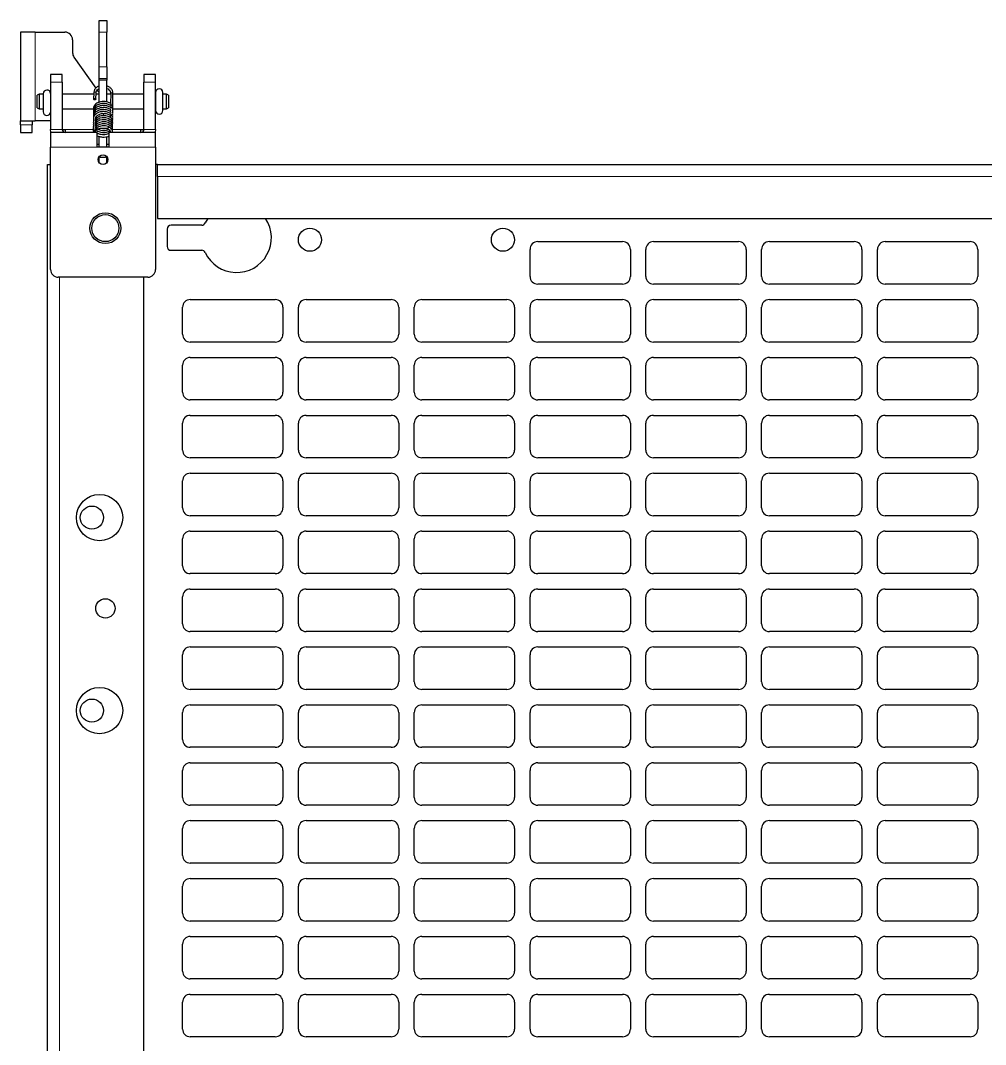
# Model space of a CAD drawing. Header units: millimetres. Extents: x -615 to 971, y 528 to 2003.
# Drawn here: x 413.3 to 663.3, y 1613.4 to 1878.7 of the extents above; entities that cross this region are included whole.
import ezdxf

# ---------------------------------------------------------------- set-up
doc = ezdxf.new("R2010")
doc.units = ezdxf.units.MM

msp = doc.modelspace()

# ---------------------------------------------------------------- linework, layer by layer
at = {"color": 7, "linetype": 'Continuous', "lineweight": 25}
for p, q in [((433.69, 1878.7), (435.69, 1878.7)), ((433.69, 1875.7), (433.69, 1878.7)), ((435.69, 1878.7), (435.69, 1875.7)), ((417.09, 1875.7), (413.29, 1875.7)), ((413.29, 1875.7), (413.29, 1852.7)), ((417.09, 1875.7), (424.79, 1875.7)), ((433.69, 1866.7), (433.69, 1875.7)), ((435.69, 1866.7), (435.69, 1875.7)), ((426.79, 1873.7), (426.79, 1870.33)), ((427.15, 1869.18), (432.8, 1861.13)), ((433.69, 1863.7), (433.69, 1866.7)), ((435.69, 1866.7), (435.69, 1863.7)), ((424.09, 1864.7), (421.09, 1864.7)), ((421.09, 1864.7), (421.09, 1862.7)), ((421.09, 1862.7), (421.09, 1850.5)), ((424.09, 1862.7), (424.09, 1864.7)), ((424.09, 1862.7), (424.09, 1850.5)), ((433.69, 1863.7), (435.69, 1863.7)), ((433.69, 1863.2), (433.69, 1863.7)), ((433.69, 1857.52), (433.69, 1863.2)), ((435.69, 1863.7), (435.69, 1863.2)), ((435.69, 1857.6), (435.69, 1863.2)), ((445.29, 1864.7), (445.29, 1862.7)), ((448.29, 1864.7), (445.29, 1864.7)), ((445.29, 1850.5), (445.29, 1862.7)), ((448.29, 1862.7), (448.29, 1864.7)), ((448.29, 1850.5), (448.29, 1862.7)), ((432.27, 1859.94), (432.24, 1858.33)), ((432.84, 1858.32), (432.87, 1859.93)), ((436.66, 1859.8), (436.63, 1857.15)), ((437.22, 1856.54), (437.26, 1859.8)), ((448.3, 1860.07), (448.3, 1855.37)), ((450.2, 1855.37), (450.2, 1860.07)), ((418.14, 1859.6), (417.64, 1859.31)), ((417.64, 1856.09), (417.64, 1859.31)), ((419.19, 1859.6), (418.14, 1859.6)), ((418.14, 1859.6), (418.14, 1855.8)), ((419.19, 1859.73), (419.19, 1855.03)), ((432.26, 1859.6), (424.09, 1859.6)), ((433.69, 1859.6), (432.86, 1859.6)), ((435.69, 1859.7), (436.66, 1859.7)), ((436.66, 1859.6), (435.69, 1859.6)), ((437.26, 1859.7), (445.29, 1859.7)), ((445.29, 1859.6), (437.26, 1859.6)), ((448.3, 1859.6), (448.29, 1859.6)), ((451.14, 1859.6), (450.2, 1859.6)), ((451.64, 1859.31), (451.14, 1859.6)), ((451.14, 1855.8), (451.14, 1859.6)), ((451.64, 1859.31), (451.64, 1856.09)), ((417.64, 1856.09), (418.14, 1855.8)), ((418.14, 1855.8), (419.19, 1855.8)), ((424.09, 1855.8), (432.25, 1855.8)), ((437.16, 1855.8), (445.29, 1855.8)), ((437.23, 1856.12), (437.18, 1856.52)), ((437.23, 1856.06), (437.23, 1856.12)), ((448.29, 1855.8), (448.3, 1855.8)), ((450.2, 1855.8), (451.14, 1855.8)), ((451.14, 1855.8), (451.64, 1856.09)), ((413.29, 1852.7), (417.09, 1852.7)), ((413.29, 1851.7), (413.29, 1852.7)), ((416.29, 1852.7), (416.29, 1851.7)), ((421.09, 1852.7), (417.09, 1852.7)), ((432.97, 1853.49), (432.87, 1853.62)), ((433.37, 1853.12), (433.25, 1853.2)), ((436.72, 1854.35), (436.96, 1854.12)), ((413.29, 1851.7), (413.29, 1849.7)), ((413.29, 1849.7), (416.29, 1849.7)), ((416.29, 1849.7), (416.29, 1851.7)), ((421.09, 1849.7), (421.09, 1845.9)), ((433.19, 1849.7), (421.09, 1849.7)), ((424.09, 1850.5), (424.89, 1850.5)), ((424.89, 1850.5), (424.89, 1849.7)), ((432.15, 1849.8), (432.14, 1849.74)), ((432.14, 1849.74), (432.14, 1849.7)), ((432.25, 1850.2), (432.15, 1849.8)), ((432.74, 1849.76), (432.79, 1849.95)), ((432.74, 1849.7), (432.74, 1849.76)), ((433.19, 1845.9), (433.19, 1849.7)), ((448.29, 1849.7), (436.19, 1849.7)), ((436.19, 1849.7), (436.19, 1845.9)), ((444.49, 1849.7), (444.49, 1850.5)), ((444.49, 1850.5), (445.29, 1850.5)), ((448.29, 1845.9), (448.29, 1849.7)), ((433.19, 1846.7), (433.69, 1846.7)), ((433.69, 1845.9), (433.69, 1848.65)), ((435.69, 1845.9), (435.69, 1848.6)), ((435.69, 1846.7), (436.19, 1846.7)), ((421.09, 1814.2), (421.09, 1845.9)), ((436.19, 1845.9), (433.19, 1845.9)), ((448.29, 1845.9), (448.29, 1814.2)), ((420.29, 1841.4), (421.09, 1841.4)), ((420.29, 758.4), (420.29, 1841.4)), ((433.69, 1841.9), (433.69, 1843.4)), ((435.69, 1841.9), (435.69, 1843.4)), ((448.79, 1841.4), (448.29, 1841.4)), ((448.79, 1841.41), (877.79, 1841.41)), ((448.79, 1838.31), (448.79, 1841.41)), ((448.79, 1838.31), (448.79, 1827.41)), ((448.79, 1827.41), (877.79, 1827.41)), ((460.24, 1825.66), (452.29, 1825.66)), ((461.81, 1827.41), (461.15, 1826.24)), ((451.29, 1824.66), (451.29, 1820.16)), ((547.29, 1821.4), (569.29, 1821.4)), ((577.29, 1821.4), (599.29, 1821.4)), ((607.29, 1821.4), (629.29, 1821.4)), ((637.29, 1821.4), (659.29, 1821.4)), ((452.29, 1819.16), (460.24, 1819.16)), ((545.29, 1812.4), (545.29, 1819.4)), ((571.29, 1819.4), (571.29, 1812.4)), ((575.29, 1812.4), (575.29, 1819.4)), ((601.29, 1819.4), (601.29, 1812.4)), ((605.29, 1812.4), (605.29, 1819.4)), ((631.29, 1819.4), (631.29, 1812.4)), ((635.29, 1812.4), (635.29, 1819.4)), ((661.29, 1819.4), (661.29, 1812.4)), ((446.29, 1812.2), (423.09, 1812.2)), ((445.29, 758.4), (445.29, 1812.2)), ((569.29, 1810.4), (547.29, 1810.4)), ((599.29, 1810.4), (577.29, 1810.4)), ((629.29, 1810.4), (607.29, 1810.4)), ((659.29, 1810.4), (637.29, 1810.4)), ((455.29, 1797.4), (455.29, 1804.4)), ((457.29, 1806.4), (479.29, 1806.4)), ((481.29, 1804.4), (481.29, 1797.4)), ((485.29, 1797.4), (485.29, 1804.4)), ((487.29, 1806.4), (509.29, 1806.4)), ((511.29, 1804.4), (511.29, 1797.4)), ((515.29, 1797.4), (515.29, 1804.4)), ((517.29, 1806.4), (539.29, 1806.4)), ((541.29, 1804.4), (541.29, 1797.4)), ((545.29, 1797.4), (545.29, 1804.4)), ((547.29, 1806.4), (569.29, 1806.4)), ((571.29, 1804.4), (571.29, 1797.4)), ((575.29, 1797.4), (575.29, 1804.4)), ((577.29, 1806.4), (599.29, 1806.4)), ((601.29, 1804.4), (601.29, 1797.4)), ((605.29, 1797.4), (605.29, 1804.4)), ((607.29, 1806.4), (629.29, 1806.4)), ((631.29, 1804.4), (631.29, 1797.4)), ((635.29, 1797.4), (635.29, 1804.4)), ((637.29, 1806.4), (659.29, 1806.4)), ((661.29, 1804.4), (661.29, 1797.4)), ((479.29, 1795.4), (457.29, 1795.4)), ((509.29, 1795.4), (487.29, 1795.4)), ((539.29, 1795.4), (517.29, 1795.4)), ((569.29, 1795.4), (547.29, 1795.4)), ((599.29, 1795.4), (577.29, 1795.4)), ((629.29, 1795.4), (607.29, 1795.4)), ((659.29, 1795.4), (637.29, 1795.4)), ((457.29, 1791.4), (479.29, 1791.4)), ((487.29, 1791.4), (509.29, 1791.4)), ((517.29, 1791.4), (539.29, 1791.4)), ((547.29, 1791.4), (569.29, 1791.4)), ((577.29, 1791.4), (599.29, 1791.4)), ((607.29, 1791.4), (629.29, 1791.4)), ((637.29, 1791.4), (659.29, 1791.4)), ((455.29, 1782.4), (455.29, 1789.4)), ((481.29, 1789.4), (481.29, 1782.4)), ((485.29, 1782.4), (485.29, 1789.4)), ((511.29, 1789.4), (511.29, 1782.4)), ((515.29, 1782.4), (515.29, 1789.4)), ((541.29, 1789.4), (541.29, 1782.4)), ((545.29, 1782.4), (545.29, 1789.4)), ((571.29, 1789.4), (571.29, 1782.4)), ((575.29, 1782.4), (575.29, 1789.4)), ((601.29, 1789.4), (601.29, 1782.4)), ((605.29, 1782.4), (605.29, 1789.4)), ((631.29, 1789.4), (631.29, 1782.4)), ((635.29, 1782.4), (635.29, 1789.4)), ((661.29, 1789.4), (661.29, 1782.4)), ((479.29, 1780.4), (457.29, 1780.4)), ((509.29, 1780.4), (487.29, 1780.4)), ((539.29, 1780.4), (517.29, 1780.4)), ((569.29, 1780.4), (547.29, 1780.4)), ((599.29, 1780.4), (577.29, 1780.4)), ((629.29, 1780.4), (607.29, 1780.4)), ((659.29, 1780.4), (637.29, 1780.4)), ((457.29, 1776.4), (479.29, 1776.4)), ((487.29, 1776.4), (509.29, 1776.4)), ((517.29, 1776.4), (539.29, 1776.4)), ((547.29, 1776.4), (569.29, 1776.4)), ((577.29, 1776.4), (599.29, 1776.4)), ((607.29, 1776.4), (629.29, 1776.4)), ((637.29, 1776.4), (659.29, 1776.4)), ((455.29, 1767.4), (455.29, 1774.4)), ((481.29, 1774.4), (481.29, 1767.4)), ((485.29, 1767.4), (485.29, 1774.4)), ((511.29, 1774.4), (511.29, 1767.4)), ((515.29, 1767.4), (515.29, 1774.4)), ((541.29, 1774.4), (541.29, 1767.4)), ((545.29, 1767.4), (545.29, 1774.4)), ((571.29, 1774.4), (571.29, 1767.4)), ((575.29, 1767.4), (575.29, 1774.4)), ((601.29, 1774.4), (601.29, 1767.4)), ((605.29, 1767.4), (605.29, 1774.4)), ((631.29, 1774.4), (631.29, 1767.4)), ((635.29, 1767.4), (635.29, 1774.4)), ((661.29, 1774.4), (661.29, 1767.4)), ((479.29, 1765.4), (457.29, 1765.4)), ((509.29, 1765.4), (487.29, 1765.4)), ((539.29, 1765.4), (517.29, 1765.4)), ((569.29, 1765.4), (547.29, 1765.4)), ((599.29, 1765.4), (577.29, 1765.4)), ((629.29, 1765.4), (607.29, 1765.4)), ((659.29, 1765.4), (637.29, 1765.4)), ((455.29, 1752.4), (455.29, 1759.4)), ((457.29, 1761.4), (479.29, 1761.4)), ((481.29, 1759.4), (481.29, 1752.4)), ((485.29, 1752.4), (485.29, 1759.4)), ((487.29, 1761.4), (509.29, 1761.4)), ((511.29, 1759.4), (511.29, 1752.4)), ((515.29, 1752.4), (515.29, 1759.4)), ((517.29, 1761.4), (539.29, 1761.4)), ((541.29, 1759.4), (541.29, 1752.4)), ((545.29, 1752.4), (545.29, 1759.4)), ((547.29, 1761.4), (569.29, 1761.4)), ((571.29, 1759.4), (571.29, 1752.4)), ((575.29, 1752.4), (575.29, 1759.4)), ((577.29, 1761.4), (599.29, 1761.4)), ((601.29, 1759.4), (601.29, 1752.4)), ((605.29, 1752.4), (605.29, 1759.4)), ((607.29, 1761.4), (629.29, 1761.4)), ((631.29, 1759.4), (631.29, 1752.4)), ((635.29, 1752.4), (635.29, 1759.4)), ((637.29, 1761.4), (659.29, 1761.4)), ((661.29, 1759.4), (661.29, 1752.4)), ((479.29, 1750.4), (457.29, 1750.4)), ((509.29, 1750.4), (487.29, 1750.4)), ((539.29, 1750.4), (517.29, 1750.4)), ((569.29, 1750.4), (547.29, 1750.4)), ((599.29, 1750.4), (577.29, 1750.4)), ((629.29, 1750.4), (607.29, 1750.4)), ((659.29, 1750.4), (637.29, 1750.4)), ((457.29, 1746.4), (479.29, 1746.4)), ((487.29, 1746.4), (509.29, 1746.4)), ((517.29, 1746.4), (539.29, 1746.4)), ((547.29, 1746.4), (569.29, 1746.4)), ((577.29, 1746.4), (599.29, 1746.4)), ((607.29, 1746.4), (629.29, 1746.4)), ((637.29, 1746.4), (659.29, 1746.4)), ((455.29, 1737.4), (455.29, 1744.4)), ((481.29, 1744.4), (481.29, 1737.4)), ((485.29, 1737.4), (485.29, 1744.4)), ((511.29, 1744.4), (511.29, 1737.4)), ((515.29, 1737.4), (515.29, 1744.4)), ((541.29, 1744.4), (541.29, 1737.4)), ((545.29, 1737.4), (545.29, 1744.4)), ((571.29, 1744.4), (571.29, 1737.4)), ((575.29, 1737.4), (575.29, 1744.4)), ((601.29, 1744.4), (601.29, 1737.4)), ((605.29, 1737.4), (605.29, 1744.4)), ((631.29, 1744.4), (631.29, 1737.4)), ((635.29, 1737.4), (635.29, 1744.4)), ((661.29, 1744.4), (661.29, 1737.4)), ((479.29, 1735.4), (457.29, 1735.4)), ((509.29, 1735.4), (487.29, 1735.4)), ((539.29, 1735.4), (517.29, 1735.4)), ((569.29, 1735.4), (547.29, 1735.4)), ((599.29, 1735.4), (577.29, 1735.4)), ((629.29, 1735.4), (607.29, 1735.4)), ((659.29, 1735.4), (637.29, 1735.4)), ((457.29, 1731.4), (479.29, 1731.4)), ((487.29, 1731.4), (509.29, 1731.4)), ((517.29, 1731.4), (539.29, 1731.4)), ((547.29, 1731.4), (569.29, 1731.4)), ((577.29, 1731.4), (599.29, 1731.4)), ((607.29, 1731.4), (629.29, 1731.4)), ((637.29, 1731.4), (659.29, 1731.4)), ((455.29, 1722.4), (455.29, 1729.4)), ((481.29, 1729.4), (481.29, 1722.4)), ((485.29, 1722.4), (485.29, 1729.4)), ((511.29, 1729.4), (511.29, 1722.4)), ((515.29, 1722.4), (515.29, 1729.4)), ((541.29, 1729.4), (541.29, 1722.4)), ((545.29, 1722.4), (545.29, 1729.4)), ((571.29, 1729.4), (571.29, 1722.4)), ((575.29, 1722.4), (575.29, 1729.4)), ((601.29, 1729.4), (601.29, 1722.4)), ((605.29, 1722.4), (605.29, 1729.4)), ((631.29, 1729.4), (631.29, 1722.4)), ((635.29, 1722.4), (635.29, 1729.4)), ((661.29, 1729.4), (661.29, 1722.4)), ((479.29, 1720.4), (457.29, 1720.4)), ((509.29, 1720.4), (487.29, 1720.4)), ((539.29, 1720.4), (517.29, 1720.4)), ((569.29, 1720.4), (547.29, 1720.4)), ((599.29, 1720.4), (577.29, 1720.4)), ((629.29, 1720.4), (607.29, 1720.4)), ((659.29, 1720.4), (637.29, 1720.4)), ((455.29, 1707.4), (455.29, 1714.4)), ((457.29, 1716.4), (479.29, 1716.4)), ((481.29, 1714.4), (481.29, 1707.4)), ((485.29, 1707.4), (485.29, 1714.4)), ((487.29, 1716.4), (509.29, 1716.4)), ((511.29, 1714.4), (511.29, 1707.4)), ((515.29, 1707.4), (515.29, 1714.4)), ((517.29, 1716.4), (539.29, 1716.4)), ((541.29, 1714.4), (541.29, 1707.4)), ((545.29, 1707.4), (545.29, 1714.4)), ((547.29, 1716.4), (569.29, 1716.4)), ((571.29, 1714.4), (571.29, 1707.4)), ((575.29, 1707.4), (575.29, 1714.4)), ((577.29, 1716.4), (599.29, 1716.4)), ((601.29, 1714.4), (601.29, 1707.4)), ((605.29, 1707.4), (605.29, 1714.4)), ((607.29, 1716.4), (629.29, 1716.4)), ((631.29, 1714.4), (631.29, 1707.4)), ((635.29, 1707.4), (635.29, 1714.4)), ((637.29, 1716.4), (659.29, 1716.4)), ((661.29, 1714.4), (661.29, 1707.4)), ((479.29, 1705.4), (457.29, 1705.4)), ((509.29, 1705.4), (487.29, 1705.4)), ((539.29, 1705.4), (517.29, 1705.4)), ((569.29, 1705.4), (547.29, 1705.4)), ((599.29, 1705.4), (577.29, 1705.4)), ((629.29, 1705.4), (607.29, 1705.4)), ((659.29, 1705.4), (637.29, 1705.4)), ((457.29, 1701.4), (479.29, 1701.4)), ((487.29, 1701.4), (509.29, 1701.4)), ((517.29, 1701.4), (539.29, 1701.4)), ((547.29, 1701.4), (569.29, 1701.4)), ((577.29, 1701.4), (599.29, 1701.4)), ((607.29, 1701.4), (629.29, 1701.4)), ((637.29, 1701.4), (659.29, 1701.4)), ((455.29, 1692.4), (455.29, 1699.4)), ((481.29, 1699.4), (481.29, 1692.4)), ((485.29, 1692.4), (485.29, 1699.4)), ((511.29, 1699.4), (511.29, 1692.4)), ((515.29, 1692.4), (515.29, 1699.4)), ((541.29, 1699.4), (541.29, 1692.4)), ((545.29, 1692.4), (545.29, 1699.4)), ((571.29, 1699.4), (571.29, 1692.4)), ((575.29, 1692.4), (575.29, 1699.4)), ((601.29, 1699.4), (601.29, 1692.4)), ((605.29, 1692.4), (605.29, 1699.4)), ((631.29, 1699.4), (631.29, 1692.4)), ((635.29, 1692.4), (635.29, 1699.4)), ((661.29, 1699.4), (661.29, 1692.4)), ((479.29, 1690.4), (457.29, 1690.4)), ((509.29, 1690.4), (487.29, 1690.4)), ((539.29, 1690.4), (517.29, 1690.4)), ((569.29, 1690.4), (547.29, 1690.4)), ((599.29, 1690.4), (577.29, 1690.4)), ((629.29, 1690.4), (607.29, 1690.4)), ((659.29, 1690.4), (637.29, 1690.4)), ((457.29, 1686.4), (479.29, 1686.4)), ((487.29, 1686.4), (509.29, 1686.4)), ((517.29, 1686.4), (539.29, 1686.4)), ((547.29, 1686.4), (569.29, 1686.4)), ((577.29, 1686.4), (599.29, 1686.4)), ((607.29, 1686.4), (629.29, 1686.4)), ((637.29, 1686.4), (659.29, 1686.4)), ((455.29, 1677.4), (455.29, 1684.4)), ((481.29, 1684.4), (481.29, 1677.4)), ((485.29, 1677.4), (485.29, 1684.4)), ((511.29, 1684.4), (511.29, 1677.4)), ((515.29, 1677.4), (515.29, 1684.4)), ((541.29, 1684.4), (541.29, 1677.4)), ((545.29, 1677.4), (545.29, 1684.4)), ((571.29, 1684.4), (571.29, 1677.4)), ((575.29, 1677.4), (575.29, 1684.4)), ((601.29, 1684.4), (601.29, 1677.4)), ((605.29, 1677.4), (605.29, 1684.4)), ((631.29, 1684.4), (631.29, 1677.4)), ((635.29, 1677.4), (635.29, 1684.4)), ((661.29, 1684.4), (661.29, 1677.4)), ((479.29, 1675.4), (457.29, 1675.4)), ((509.29, 1675.4), (487.29, 1675.4)), ((539.29, 1675.4), (517.29, 1675.4)), ((569.29, 1675.4), (547.29, 1675.4)), ((599.29, 1675.4), (577.29, 1675.4)), ((629.29, 1675.4), (607.29, 1675.4)), ((659.29, 1675.4), (637.29, 1675.4)), ((457.29, 1671.4), (479.29, 1671.4)), ((487.29, 1671.4), (509.29, 1671.4)), ((517.29, 1671.4), (539.29, 1671.4)), ((547.29, 1671.4), (569.29, 1671.4)), ((577.29, 1671.4), (599.29, 1671.4)), ((607.29, 1671.4), (629.29, 1671.4)), ((637.29, 1671.4), (659.29, 1671.4)), ((455.29, 1662.4), (455.29, 1669.4)), ((481.29, 1669.4), (481.29, 1662.4)), ((485.29, 1662.4), (485.29, 1669.4)), ((511.29, 1669.4), (511.29, 1662.4)), ((515.29, 1662.4), (515.29, 1669.4)), ((541.29, 1669.4), (541.29, 1662.4)), ((545.29, 1662.4), (545.29, 1669.4)), ((571.29, 1669.4), (571.29, 1662.4)), ((575.29, 1662.4), (575.29, 1669.4)), ((601.29, 1669.4), (601.29, 1662.4)), ((605.29, 1662.4), (605.29, 1669.4)), ((631.29, 1669.4), (631.29, 1662.4)), ((635.29, 1662.4), (635.29, 1669.4)), ((661.29, 1669.4), (661.29, 1662.4)), ((479.29, 1660.4), (457.29, 1660.4)), ((509.29, 1660.4), (487.29, 1660.4)), ((539.29, 1660.4), (517.29, 1660.4)), ((569.29, 1660.4), (547.29, 1660.4)), ((599.29, 1660.4), (577.29, 1660.4)), ((629.29, 1660.4), (607.29, 1660.4)), ((659.29, 1660.4), (637.29, 1660.4)), ((457.29, 1656.4), (479.29, 1656.4)), ((487.29, 1656.4), (509.29, 1656.4)), ((517.29, 1656.4), (539.29, 1656.4)), ((547.29, 1656.4), (569.29, 1656.4)), ((577.29, 1656.4), (599.29, 1656.4)), ((607.29, 1656.4), (629.29, 1656.4)), ((637.29, 1656.4), (659.29, 1656.4)), ((455.29, 1647.4), (455.29, 1654.4)), ((481.29, 1654.4), (481.29, 1647.4)), ((485.29, 1647.4), (485.29, 1654.4)), ((511.29, 1654.4), (511.29, 1647.4)), ((515.29, 1647.4), (515.29, 1654.4)), ((541.29, 1654.4), (541.29, 1647.4)), ((545.29, 1647.4), (545.29, 1654.4)), ((571.29, 1654.4), (571.29, 1647.4)), ((575.29, 1647.4), (575.29, 1654.4)), ((601.29, 1654.4), (601.29, 1647.4)), ((605.29, 1647.4), (605.29, 1654.4)), ((631.29, 1654.4), (631.29, 1647.4)), ((635.29, 1647.4), (635.29, 1654.4)), ((661.29, 1654.4), (661.29, 1647.4)), ((479.29, 1645.4), (457.29, 1645.4)), ((509.29, 1645.4), (487.29, 1645.4)), ((539.29, 1645.4), (517.29, 1645.4)), ((569.29, 1645.4), (547.29, 1645.4)), ((599.29, 1645.4), (577.29, 1645.4)), ((629.29, 1645.4), (607.29, 1645.4)), ((659.29, 1645.4), (637.29, 1645.4)), ((457.29, 1641.4), (479.29, 1641.4)), ((487.29, 1641.4), (509.29, 1641.4)), ((517.29, 1641.4), (539.29, 1641.4)), ((547.29, 1641.4), (569.29, 1641.4)), ((577.29, 1641.4), (599.29, 1641.4)), ((607.29, 1641.4), (629.29, 1641.4)), ((637.29, 1641.4), (659.29, 1641.4)), ((455.29, 1632.4), (455.29, 1639.4)), ((481.29, 1639.4), (481.29, 1632.4)), ((485.29, 1632.4), (485.29, 1639.4)), ((511.29, 1639.4), (511.29, 1632.4)), ((515.29, 1632.4), (515.29, 1639.4)), ((541.29, 1639.4), (541.29, 1632.4)), ((545.29, 1632.4), (545.29, 1639.4)), ((571.29, 1639.4), (571.29, 1632.4)), ((575.29, 1632.4), (575.29, 1639.4)), ((601.29, 1639.4), (601.29, 1632.4)), ((605.29, 1632.4), (605.29, 1639.4)), ((631.29, 1639.4), (631.29, 1632.4)), ((635.29, 1632.4), (635.29, 1639.4)), ((661.29, 1639.4), (661.29, 1632.4)), ((479.29, 1630.4), (457.29, 1630.4)), ((509.29, 1630.4), (487.29, 1630.4)), ((539.29, 1630.4), (517.29, 1630.4)), ((569.29, 1630.4), (547.29, 1630.4)), ((599.29, 1630.4), (577.29, 1630.4)), ((629.29, 1630.4), (607.29, 1630.4)), ((659.29, 1630.4), (637.29, 1630.4)), ((457.29, 1626.4), (479.29, 1626.4)), ((487.29, 1626.4), (509.29, 1626.4)), ((517.29, 1626.4), (539.29, 1626.4)), ((547.29, 1626.4), (569.29, 1626.4)), ((577.29, 1626.4), (599.29, 1626.4)), ((607.29, 1626.4), (629.29, 1626.4)), ((637.29, 1626.4), (659.29, 1626.4)), ((455.29, 1617.4), (455.29, 1624.4)), ((481.29, 1624.4), (481.29, 1617.4)), ((485.29, 1617.4), (485.29, 1624.4)), ((511.29, 1624.4), (511.29, 1617.4)), ((515.29, 1617.4), (515.29, 1624.4)), ((541.29, 1624.4), (541.29, 1617.4)), ((545.29, 1617.4), (545.29, 1624.4)), ((571.29, 1624.4), (571.29, 1617.4)), ((575.29, 1617.4), (575.29, 1624.4)), ((601.29, 1624.4), (601.29, 1617.4)), ((605.29, 1617.4), (605.29, 1624.4)), ((631.29, 1624.4), (631.29, 1617.4)), ((635.29, 1617.4), (635.29, 1624.4)), ((661.29, 1624.4), (661.29, 1617.4)), ((479.29, 1615.4), (457.29, 1615.4)), ((509.29, 1615.4), (487.29, 1615.4)), ((539.29, 1615.4), (517.29, 1615.4)), ((569.29, 1615.4), (547.29, 1615.4)), ((599.29, 1615.4), (577.29, 1615.4)), ((629.29, 1615.4), (607.29, 1615.4)), ((659.29, 1615.4), (637.29, 1615.4))]:
    msp.add_line(p, q, dxfattribs=at)
at = {"color": 8, "linetype": 'Continuous', "lineweight": 18}
for p, q in [((417.09, 1875.7), (417.09, 1852.7)), ((435.69, 1875.7), (433.69, 1875.7)), ((433.69, 1866.7), (435.69, 1866.7)), ((421.09, 1862.7), (424.09, 1862.7)), ((435.69, 1863.2), (433.69, 1863.2)), ((445.29, 1862.7), (448.29, 1862.7)), ((436.75, 1855.89), (436.8, 1855.86)), ((416.29, 1851.7), (413.29, 1851.7)), ((424.09, 1850.5), (421.09, 1850.5)), ((424.89, 1850.5), (432.2, 1850.5)), ((432.73, 1849.7), (432.74, 1849.76)), ((437.15, 1850.5), (444.49, 1850.5)), ((445.29, 1850.5), (448.29, 1850.5)), ((421.09, 1845.9), (433.19, 1845.9)), ((436.19, 1845.9), (448.29, 1845.9)), ((448.79, 1838.31), (877.79, 1838.31)), ((423.39, 758.4), (423.39, 1812.2))]:
    msp.add_line(p, q, dxfattribs=at)
at = {"color": 8, "linetype": 'Continuous', "lineweight": 18, "flags": 128}
for points in [[(432.27, 1859.94), (432.27, 1859.94), (432.29, 1860.01), (432.36, 1860.07), (432.46, 1860.1), (432.58, 1860.11)], [(432.58, 1860.11), (432.69, 1860.1), (432.79, 1860.05), (432.85, 1859.99), (432.87, 1859.93)], [(436.97, 1859.98), (436.86, 1859.97), (436.76, 1859.93), (436.69, 1859.88), (436.66, 1859.81), (436.66, 1859.8)], [(437.26, 1859.8), (437.24, 1859.86), (437.18, 1859.92), (437.09, 1859.96), (436.97, 1859.98)], [(436.63, 1856.15), (436.63, 1856.15), (436.64, 1856.09)], [(436.93, 1856.36), (436.81, 1856.35), (436.75, 1856.34)], [(432.14, 1849.74), (432.14, 1849.73), (432.14, 1849.7)], [(432.15, 1849.8), (432.15, 1849.79), (432.17, 1849.7)]]:
    msp.add_lwpolyline(points, dxfattribs=at)
at = {"color": 7, "linetype": 'Continuous', "lineweight": 25, "flags": 128}
for points in [[(432.56, 1858.51), (432.67, 1858.49), (432.76, 1858.45), (432.83, 1858.39), (432.84, 1858.32), (432.82, 1858.25), (432.75, 1858.19), (432.65, 1858.16), (432.53, 1858.15), (432.42, 1858.17), (432.32, 1858.21), (432.26, 1858.27), (432.24, 1858.34), (432.27, 1858.4), (432.34, 1858.46), (432.44, 1858.5), (432.56, 1858.51)], [(436.81, 1856.2), (436.89, 1856.19), (437, 1856.22), (437.1, 1856.29), (437.16, 1856.37), (437.19, 1856.46), (437.17, 1856.55), (437.1, 1856.63), (437.01, 1856.67), (436.9, 1856.68), (436.9, 1856.68)], [(437.09, 1850.26), (437.15, 1850.5), (437.09, 1850.81), (436.92, 1851.11), (436.45, 1851.53), (435.99, 1851.75), (435.36, 1851.91), (434.42, 1851.93), (433.84, 1851.79), (433.2, 1851.48), (432.92, 1851.23), (432.71, 1850.92), (432.65, 1850.59), (432.7, 1850.37), (432.7, 1850.37)], [(437.09, 1850.78), (437.16, 1851.02), (437.1, 1851.33), (436.93, 1851.63), (436.46, 1852.05), (436, 1852.27), (435.37, 1852.43), (434.43, 1852.45), (433.85, 1852.31), (433.21, 1852.01), (432.93, 1851.76), (432.72, 1851.44), (432.66, 1851.12), (432.7, 1850.89), (432.7, 1850.89)], [(437.1, 1851.3), (437.17, 1851.54), (437.11, 1851.85), (436.94, 1852.15), (436.47, 1852.57), (436.02, 1852.79), (435.38, 1852.95), (434.45, 1852.97), (433.86, 1852.84), (433.23, 1852.53), (432.94, 1852.28), (432.73, 1851.97), (432.67, 1851.64), (432.71, 1851.42), (432.71, 1851.42)], [(437.11, 1851.83), (437.18, 1852.06), (437.11, 1852.37), (436.95, 1852.67), (436.48, 1853.09), (436.03, 1853.31), (435.39, 1853.47), (434.46, 1853.5), (433.87, 1853.36), (433.24, 1853.06), (432.95, 1852.81), (432.74, 1852.49), (432.68, 1852.17), (432.72, 1851.94), (432.72, 1851.94)], [(434.76, 1853.98), (434.76, 1854.03), (434.76, 1854.09)], [(421.18, 1849.7), (421.17, 1849.76), (421.09, 1850.5)], [(448.29, 1850.5), (448.22, 1849.76), (448.21, 1849.7)]]:
    msp.add_lwpolyline(points, dxfattribs=at)
at = {"color": 7, "linetype": 'Continuous', "lineweight": 25}
for centre, radius in [((434.69, 1842.65), 1.25), ((435.29, 1824.9), 4), ((435.29, 1824.9), 3.5), ((488.29, 1821.91), 3), ((538.29, 1821.91), 3), ((433.79, 1749.9), 6), ((431.79, 1749.9), 3), ((435.29, 1726.4), 2.5), ((433.79, 1699.9), 6), ((431.79, 1699.9), 3)]:
    msp.add_circle(centre, radius, dxfattribs=at)
for centre, radius, start, end in [((424.79, 1873.7), 2, 0, 90), ((428.79, 1870.33), 2, 180, 214.992), ((420.14, 1859.73), 0.95, 3.5614, 180), ((434.83, 1861.7), 2, 214.992, 235.204), ((449.25, 1860.07), 0.95, 0, 180), ((420.14, 1855.03), 0.95, 180, 356.4386), ((449.25, 1855.37), 0.95, 180, 0), ((424.89, 1850.5), 0.8, 180, 270), ((444.49, 1850.5), 0.8, 270, 0), ((452.29, 1824.66), 1, 90, 180), ((460.24, 1826.66), 1, 270, 334.8493), ((469.29, 1822.41), 9, 205.1507, 33.749), ((452.29, 1820.16), 1, 180, 270), ((547.29, 1819.4), 2, 90, 180), ((569.29, 1819.4), 2, 0, 90), ((577.29, 1819.4), 2, 90, 180), ((599.29, 1819.4), 2, 0, 90), ((607.29, 1819.4), 2, 90, 180), ((629.29, 1819.4), 2, 0, 90), ((637.29, 1819.4), 2, 90, 180), ((659.29, 1819.4), 2, 0, 90), ((460.24, 1818.16), 1, 25.1507, 90), ((423.09, 1814.2), 2, 180, 270), ((446.29, 1814.2), 2, 270, 0), ((547.29, 1812.4), 2, 180, 270), ((569.29, 1812.4), 2, 270, 0), ((577.29, 1812.4), 2, 180, 270), ((599.29, 1812.4), 2, 270, 0), ((607.29, 1812.4), 2, 180, 270), ((629.29, 1812.4), 2, 270, 0), ((637.29, 1812.4), 2, 180, 270), ((659.29, 1812.4), 2, 270, 0), ((457.29, 1804.4), 2, 90, 180), ((479.29, 1804.4), 2, 0, 90), ((487.29, 1804.4), 2, 90, 180), ((509.29, 1804.4), 2, 0, 90), ((517.29, 1804.4), 2, 90, 180), ((539.29, 1804.4), 2, 0, 90), ((547.29, 1804.4), 2, 90, 180), ((569.29, 1804.4), 2, 360, 90), ((577.29, 1804.4), 2, 90, 180), ((599.29, 1804.4), 2, 0, 90), ((607.29, 1804.4), 2, 90, 180), ((629.29, 1804.4), 2, 0, 90), ((637.29, 1804.4), 2, 90, 180), ((659.29, 1804.4), 2, 0, 90), ((457.29, 1797.4), 2, 180, 270), ((479.29, 1797.4), 2, 270, 0), ((487.29, 1797.4), 2, 180, 270), ((509.29, 1797.4), 2, 270, 0), ((517.29, 1797.4), 2, 180, 270), ((539.29, 1797.4), 2, 270, 0), ((547.29, 1797.4), 2, 180, 270), ((569.29, 1797.4), 2, 270, 0), ((577.29, 1797.4), 2, 180, 270), ((599.29, 1797.4), 2, 270, 0), ((607.29, 1797.4), 2, 180, 270), ((629.29, 1797.4), 2, 270, 0), ((637.29, 1797.4), 2, 180, 270), ((659.29, 1797.4), 2, 270, 0), ((457.29, 1789.4), 2, 90, 180), ((479.29, 1789.4), 2, 0, 90), ((487.29, 1789.4), 2, 90, 180), ((509.29, 1789.4), 2, 0, 90), ((517.29, 1789.4), 2, 90, 180), ((539.29, 1789.4), 2, 0, 90), ((547.29, 1789.4), 2, 90, 180), ((569.29, 1789.4), 2, 0, 90), ((577.29, 1789.4), 2, 90, 180), ((599.29, 1789.4), 2, 0, 90), ((607.29, 1789.4), 2, 90, 180), ((629.29, 1789.4), 2, 0, 90), ((637.29, 1789.4), 2, 90, 180), ((659.29, 1789.4), 2, 0, 90), ((457.29, 1782.4), 2, 180, 270), ((479.29, 1782.4), 2, 270, 0), ((487.29, 1782.4), 2, 180, 270), ((509.29, 1782.4), 2, 270, 0), ((517.29, 1782.4), 2, 180, 270), ((539.29, 1782.4), 2, 270, 0), ((547.29, 1782.4), 2, 180, 270), ((569.29, 1782.4), 2, 270, 0), ((577.29, 1782.4), 2, 180, 270), ((599.29, 1782.4), 2, 270, 0), ((607.29, 1782.4), 2, 180, 270), ((629.29, 1782.4), 2, 270, 0), ((637.29, 1782.4), 2, 180, 270), ((659.29, 1782.4), 2, 270, 0), ((457.29, 1774.4), 2, 90, 180), ((479.29, 1774.4), 2, 0, 90), ((487.29, 1774.4), 2, 90, 180), ((509.29, 1774.4), 2, 0, 90), ((517.29, 1774.4), 2, 90, 180), ((539.29, 1774.4), 2, 0, 90), ((547.29, 1774.4), 2, 90, 180), ((569.29, 1774.4), 2, 0, 90), ((577.29, 1774.4), 2, 90, 180), ((599.29, 1774.4), 2, 0, 90), ((607.29, 1774.4), 2, 90, 180), ((629.29, 1774.4), 2, 0, 90), ((637.29, 1774.4), 2, 90, 180), ((659.29, 1774.4), 2, 0, 90), ((457.29, 1767.4), 2, 180, 270), ((479.29, 1767.4), 2, 270, 0), ((487.29, 1767.4), 2, 180, 270), ((509.29, 1767.4), 2, 270, 0), ((517.29, 1767.4), 2, 180, 270), ((539.29, 1767.4), 2, 270, 0), ((547.29, 1767.4), 2, 180, 270), ((569.29, 1767.4), 2, 270, 0), ((577.29, 1767.4), 2, 180, 270), ((599.29, 1767.4), 2, 270, 0), ((607.29, 1767.4), 2, 180, 270), ((629.29, 1767.4), 2, 270, 0), ((637.29, 1767.4), 2, 180, 270), ((659.29, 1767.4), 2, 270, 0), ((457.29, 1759.4), 2, 90, 180), ((479.29, 1759.4), 2, 0, 90), ((487.29, 1759.4), 2, 90, 180), ((509.29, 1759.4), 2, 0, 90), ((517.29, 1759.4), 2, 90, 180), ((539.29, 1759.4), 2, 0, 90), ((547.29, 1759.4), 2, 90, 180), ((569.29, 1759.4), 2, 0, 90), ((577.29, 1759.4), 2, 90, 180), ((599.29, 1759.4), 2, 0, 90), ((607.29, 1759.4), 2, 90, 180), ((629.29, 1759.4), 2, 0, 90), ((637.29, 1759.4), 2, 90, 180), ((659.29, 1759.4), 2, 0, 90), ((457.29, 1752.4), 2, 180, 270), ((479.29, 1752.4), 2, 270, 0), ((487.29, 1752.4), 2, 180, 270), ((509.29, 1752.4), 2, 270, 0), ((517.29, 1752.4), 2, 180, 270), ((539.29, 1752.4), 2, 270, 0), ((547.29, 1752.4), 2, 180, 270), ((569.29, 1752.4), 2, 270, 0), ((577.29, 1752.4), 2, 180, 270), ((599.29, 1752.4), 2, 270, 0), ((607.29, 1752.4), 2, 180, 270), ((629.29, 1752.4), 2, 270, 0), ((637.29, 1752.4), 2, 180, 270), ((659.29, 1752.4), 2, 270, 0), ((457.29, 1744.4), 2, 90, 180), ((479.29, 1744.4), 2, 0, 90), ((487.29, 1744.4), 2, 90, 180), ((509.29, 1744.4), 2, 0, 90), ((517.29, 1744.4), 2, 90, 180), ((539.29, 1744.4), 2, 0, 90), ((547.29, 1744.4), 2, 90, 180), ((569.29, 1744.4), 2, 0, 90), ((577.29, 1744.4), 2, 90, 180), ((599.29, 1744.4), 2, 0, 90), ((607.29, 1744.4), 2, 90, 180), ((629.29, 1744.4), 2, 0, 90), ((637.29, 1744.4), 2, 90, 180), ((659.29, 1744.4), 2, 0, 90), ((457.29, 1737.4), 2, 180, 270), ((479.29, 1737.4), 2, 270, 0), ((487.29, 1737.4), 2, 180, 270), ((509.29, 1737.4), 2, 270, 0), ((517.29, 1737.4), 2, 180, 270), ((539.29, 1737.4), 2, 270, 0), ((547.29, 1737.4), 2, 180, 270), ((569.29, 1737.4), 2, 270, 0), ((577.29, 1737.4), 2, 180, 270), ((599.29, 1737.4), 2, 270, 0), ((607.29, 1737.4), 2, 180, 270), ((629.29, 1737.4), 2, 270, 0), ((637.29, 1737.4), 2, 180, 270), ((659.29, 1737.4), 2, 270, 0), ((457.29, 1729.4), 2, 90, 180), ((479.29, 1729.4), 2, 0, 90), ((487.29, 1729.4), 2, 90, 180), ((509.29, 1729.4), 2, 0, 90), ((517.29, 1729.4), 2, 90, 180), ((539.29, 1729.4), 2, 0, 90), ((547.29, 1729.4), 2, 90, 180), ((569.29, 1729.4), 2, 0, 90), ((577.29, 1729.4), 2, 90, 180), ((599.29, 1729.4), 2, 0, 90), ((607.29, 1729.4), 2, 90, 180), ((629.29, 1729.4), 2, 0, 90), ((637.29, 1729.4), 2, 90, 180), ((659.29, 1729.4), 2, 0, 90), ((457.29, 1722.4), 2, 180, 270), ((479.29, 1722.4), 2, 270, 0), ((487.29, 1722.4), 2, 180, 270), ((509.29, 1722.4), 2, 270, 0), ((517.29, 1722.4), 2, 180, 270), ((539.29, 1722.4), 2, 270, 0), ((547.29, 1722.4), 2, 180, 270), ((569.29, 1722.4), 2, 270, 0), ((577.29, 1722.4), 2, 180, 270), ((599.29, 1722.4), 2, 270, 0), ((607.29, 1722.4), 2, 180, 270), ((629.29, 1722.4), 2, 270, 0), ((637.29, 1722.4), 2, 180, 270), ((659.29, 1722.4), 2, 270, 0), ((457.29, 1714.4), 2, 90, 180), ((479.29, 1714.4), 2, 0, 90), ((487.29, 1714.4), 2, 90, 180), ((509.29, 1714.4), 2, 0, 90), ((517.29, 1714.4), 2, 90, 180), ((539.29, 1714.4), 2, 0, 90), ((547.29, 1714.4), 2, 90, 180), ((569.29, 1714.4), 2, 0, 90), ((577.29, 1714.4), 2, 90, 180), ((599.29, 1714.4), 2, 0, 90), ((607.29, 1714.4), 2, 90, 180), ((629.29, 1714.4), 2, 0, 90), ((637.29, 1714.4), 2, 90, 180), ((659.29, 1714.4), 2, 0, 90), ((457.29, 1707.4), 2, 180, 270), ((479.29, 1707.4), 2, 270, 0), ((487.29, 1707.4), 2, 180, 270), ((509.29, 1707.4), 2, 270, 0), ((517.29, 1707.4), 2, 180, 270), ((539.29, 1707.4), 2, 270, 0), ((547.29, 1707.4), 2, 180, 270), ((569.29, 1707.4), 2, 270, 0), ((577.29, 1707.4), 2, 180, 270), ((599.29, 1707.4), 2, 270, 0), ((607.29, 1707.4), 2, 180, 270), ((629.29, 1707.4), 2, 270, 0), ((637.29, 1707.4), 2, 180, 270), ((659.29, 1707.4), 2, 270, 0), ((457.29, 1699.4), 2, 90, 180), ((479.29, 1699.4), 2, 0, 90), ((487.29, 1699.4), 2, 90, 180), ((509.29, 1699.4), 2, 0, 90), ((517.29, 1699.4), 2, 90, 180), ((539.29, 1699.4), 2, 0, 90), ((547.29, 1699.4), 2, 90, 180), ((569.29, 1699.4), 2, 0, 90), ((577.29, 1699.4), 2, 90, 180), ((599.29, 1699.4), 2, 0, 90), ((607.29, 1699.4), 2, 90, 180), ((629.29, 1699.4), 2, 0, 90), ((637.29, 1699.4), 2, 90, 180), ((659.29, 1699.4), 2, 0, 90), ((457.29, 1692.4), 2, 180, 270), ((479.29, 1692.4), 2, 270, 0), ((487.29, 1692.4), 2, 180, 270), ((509.29, 1692.4), 2, 270, 0), ((517.29, 1692.4), 2, 180, 270), ((539.29, 1692.4), 2, 270, 0), ((547.29, 1692.4), 2, 180, 270), ((569.29, 1692.4), 2, 270, 0), ((577.29, 1692.4), 2, 180, 270), ((599.29, 1692.4), 2, 270, 0), ((607.29, 1692.4), 2, 180, 270), ((629.29, 1692.4), 2, 270, 0), ((637.29, 1692.4), 2, 180, 270), ((659.29, 1692.4), 2, 270, 0), ((457.29, 1684.4), 2, 90, 180), ((479.29, 1684.4), 2, 0, 90), ((487.29, 1684.4), 2, 90, 180), ((509.29, 1684.4), 2, 0, 90), ((517.29, 1684.4), 2, 90, 180), ((539.29, 1684.4), 2, 0, 90), ((547.29, 1684.4), 2, 90, 180), ((569.29, 1684.4), 2, 0, 90), ((577.29, 1684.4), 2, 90, 180), ((599.29, 1684.4), 2, 0, 90), ((607.29, 1684.4), 2, 90, 180), ((629.29, 1684.4), 2, 0, 90), ((637.29, 1684.4), 2, 90, 180), ((659.29, 1684.4), 2, 0, 90), ((457.29, 1677.4), 2, 180, 270), ((479.29, 1677.4), 2, 270, 0), ((487.29, 1677.4), 2, 180, 270), ((509.29, 1677.4), 2, 270, 0), ((517.29, 1677.4), 2, 180, 270), ((539.29, 1677.4), 2, 270, 0), ((547.29, 1677.4), 2, 180, 270), ((569.29, 1677.4), 2, 270, 0), ((577.29, 1677.4), 2, 180, 270), ((599.29, 1677.4), 2, 270, 0), ((607.29, 1677.4), 2, 180, 270), ((629.29, 1677.4), 2, 270, 0), ((637.29, 1677.4), 2, 180, 270), ((659.29, 1677.4), 2, 270, 0), ((457.29, 1669.4), 2, 90, 180), ((479.29, 1669.4), 2, 0, 90), ((487.29, 1669.4), 2, 90, 180), ((509.29, 1669.4), 2, 0, 90), ((517.29, 1669.4), 2, 90, 180), ((539.29, 1669.4), 2, 0, 90), ((547.29, 1669.4), 2, 90, 180), ((569.29, 1669.4), 2, 0, 90), ((577.29, 1669.4), 2, 90, 180), ((599.29, 1669.4), 2, 0, 90), ((607.29, 1669.4), 2, 90, 180), ((629.29, 1669.4), 2, 0, 90), ((637.29, 1669.4), 2, 90, 180), ((659.29, 1669.4), 2, 0, 90), ((457.29, 1662.4), 2, 180, 270), ((479.29, 1662.4), 2, 270, 0), ((487.29, 1662.4), 2, 180, 270), ((509.29, 1662.4), 2, 270, 0), ((517.29, 1662.4), 2, 180, 270), ((539.29, 1662.4), 2, 270, 0), ((547.29, 1662.4), 2, 180, 270), ((569.29, 1662.4), 2, 270, 0), ((577.29, 1662.4), 2, 180, 270), ((599.29, 1662.4), 2, 270, 0), ((607.29, 1662.4), 2, 180, 270), ((629.29, 1662.4), 2, 270, 0), ((637.29, 1662.4), 2, 180, 270), ((659.29, 1662.4), 2, 270, 0), ((457.29, 1654.4), 2, 90, 180), ((479.29, 1654.4), 2, 0, 90), ((487.29, 1654.4), 2, 90, 180), ((509.29, 1654.4), 2, 0, 90), ((517.29, 1654.4), 2, 90, 180), ((539.29, 1654.4), 2, 0, 90), ((547.29, 1654.4), 2, 90, 180), ((569.29, 1654.4), 2, 0, 90), ((577.29, 1654.4), 2, 90, 180), ((599.29, 1654.4), 2, 0, 90), ((607.29, 1654.4), 2, 90, 180), ((629.29, 1654.4), 2, 0, 90), ((637.29, 1654.4), 2, 90, 180), ((659.29, 1654.4), 2, 0, 90), ((457.29, 1647.4), 2, 180, 270), ((479.29, 1647.4), 2, 270, 0), ((487.29, 1647.4), 2, 180, 270), ((509.29, 1647.4), 2, 270, 0), ((517.29, 1647.4), 2, 180, 270), ((539.29, 1647.4), 2, 270, 0), ((547.29, 1647.4), 2, 180, 270), ((569.29, 1647.4), 2, 270, 0), ((577.29, 1647.4), 2, 180, 270), ((599.29, 1647.4), 2, 270, 0), ((607.29, 1647.4), 2, 180, 270), ((629.29, 1647.4), 2, 270, 0), ((637.29, 1647.4), 2, 180, 270), ((659.29, 1647.4), 2, 270, 0), ((457.29, 1639.4), 2, 90, 180), ((479.29, 1639.4), 2, 0, 90), ((487.29, 1639.4), 2, 90, 180), ((509.29, 1639.4), 2, 0, 90), ((517.29, 1639.4), 2, 90, 180), ((539.29, 1639.4), 2, 0, 90), ((547.29, 1639.4), 2, 90, 180), ((569.29, 1639.4), 2, 0, 90), ((577.29, 1639.4), 2, 90, 180), ((599.29, 1639.4), 2, 0, 90), ((607.29, 1639.4), 2, 90, 180), ((629.29, 1639.4), 2, 0, 90), ((637.29, 1639.4), 2, 90, 180), ((659.29, 1639.4), 2, 0, 90), ((457.29, 1632.4), 2, 180, 270), ((479.29, 1632.4), 2, 270, 0), ((487.29, 1632.4), 2, 180, 270), ((509.29, 1632.4), 2, 270, 0), ((517.29, 1632.4), 2, 180, 270), ((539.29, 1632.4), 2, 270, 0), ((547.29, 1632.4), 2, 180, 270), ((569.29, 1632.4), 2, 270, 0), ((577.29, 1632.4), 2, 180, 270), ((599.29, 1632.4), 2, 270, 0), ((607.29, 1632.4), 2, 180, 270), ((629.29, 1632.4), 2, 270, 0), ((637.29, 1632.4), 2, 180, 270), ((659.29, 1632.4), 2, 270, 0), ((457.29, 1624.4), 2, 90, 180), ((479.29, 1624.4), 2, 0, 90), ((487.29, 1624.4), 2, 90, 180), ((509.29, 1624.4), 2, 0, 90), ((517.29, 1624.4), 2, 90, 180), ((539.29, 1624.4), 2, 0, 90), ((547.29, 1624.4), 2, 90, 180), ((569.29, 1624.4), 2, 0, 90), ((577.29, 1624.4), 2, 90, 180), ((599.29, 1624.4), 2, 0, 90), ((607.29, 1624.4), 2, 90, 180), ((629.29, 1624.4), 2, 0, 90), ((637.29, 1624.4), 2, 90, 180), ((659.29, 1624.4), 2, 0, 90), ((457.29, 1617.4), 2, 180, 270), ((479.29, 1617.4), 2, 270, 0), ((487.29, 1617.4), 2, 180, 270), ((509.29, 1617.4), 2, 270, 0), ((517.29, 1617.4), 2, 180, 270), ((539.29, 1617.4), 2, 270, 0), ((547.29, 1617.4), 2, 180, 270), ((569.29, 1617.4), 2, 270, 0), ((577.29, 1617.4), 2, 180, 270), ((599.29, 1617.4), 2, 270, 0), ((607.29, 1617.4), 2, 180, 270), ((629.29, 1617.4), 2, 270, 0), ((637.29, 1617.4), 2, 180, 270), ((659.29, 1617.4), 2, 270, 0)]:
    msp.add_arc(centre, radius, start, end, dxfattribs=at)
at = {"color": 8, "linetype": 'Continuous', "lineweight": 18}
for centre, radius, start, end in [((428.09, 1854.48), 6.7, 355.8494, 0.6968), ((437, 1856.15), 0.235, 292.4775, 353.5864), ((436.99, 1856.09), 0.233, 295.0586, 353.6892)]:
    msp.add_arc(centre, radius, start, end, dxfattribs=at)
at = {"color": 7, "linetype": 'Continuous', "lineweight": 25}
for points, knots in [([(433.69, 1861.74), (433.47, 1861.64), (432.97, 1861.43), (432.48, 1860.84), (432.28, 1860.31), (432.27, 1860.01), (432.27, 1859.94)], [0, 0, 0, 0, 0.28163, 0.611733, 0.91388, 1, 1, 1, 1]), ([(432.87, 1859.93), (432.87, 1860.02), (432.9, 1860.3), (433.15, 1860.71), (433.46, 1861.03), (433.68, 1861.1), (433.69, 1861.1)], [0, 0, 0, 0, 0.199495, 0.615994, 0.97988, 1, 1, 1, 1]), ([(437.26, 1859.8), (437.25, 1859.94), (437.23, 1860.32), (436.94, 1860.92), (436.4, 1861.47), (435.91, 1861.66), (435.69, 1861.75)], [0, 0, 0, 0, 0.1665711, 0.4586262, 0.7531477, 1, 1, 1, 1]), ([(435.69, 1861.12), (435.88, 1861.01), (436.26, 1860.79), (436.6, 1860.31), (436.64, 1859.97), (436.66, 1859.8)], [0, 0, 0, 0, 0.334702, 0.673778, 1, 1, 1, 1]), ([(436.75, 1856.49), (436.68, 1856.58), (436.54, 1856.77), (436.12, 1856.96), (435.52, 1857.14), (434.7, 1857.22), (433.78, 1857.07), (433.09, 1856.78), (432.59, 1856.39), (432.27, 1855.9), (432.16, 1855.46), (432.26, 1855.22), (432.28, 1855.18)], [0, 0, 0, 0, 0.09051, 0.17484, 0.249419, 0.387171, 0.527437, 0.643845, 0.737635, 0.847318, 0.974687, 1, 1, 1, 1]), ([(436.78, 1856.82), (436.78, 1856.88), (436.78, 1857.07), (436.54, 1857.29), (436.14, 1857.49), (435.53, 1857.66), (434.71, 1857.74), (433.8, 1857.6), (433.1, 1857.3), (432.6, 1856.92), (432.28, 1856.43), (432.17, 1855.99), (432.27, 1855.75), (432.29, 1855.71)], [0, 0, 0, 0, 0.045466, 0.131796, 0.212251, 0.283421, 0.414791, 0.548597, 0.659672, 0.749107, 0.853728, 0.97526, 1, 1, 1, 1]), ([(436.73, 1854.88), (436.73, 1854.89), (436.72, 1855.03), (436.49, 1855.2), (436.1, 1855.4), (435.49, 1855.57), (434.66, 1855.65), (433.75, 1855.5), (433.05, 1855.2), (432.56, 1854.82), (432.24, 1854.32), (432.14, 1853.89), (432.24, 1853.65), (432.26, 1853.62)], [0, 0, 0, 0, 0.012323, 0.101921, 0.185336, 0.259055, 0.395479, 0.534273, 0.649375, 0.742289, 0.850854, 0.976799, 1, 1, 1, 1]), ([(436.75, 1855.89), (436.75, 1855.92), (436.74, 1856.06), (436.51, 1856.25), (436.12, 1856.44), (435.51, 1856.62), (434.69, 1856.7), (433.77, 1856.55), (433.08, 1856.25), (432.58, 1855.87), (432.26, 1855.37), (432.15, 1854.94), (432.25, 1854.7), (432.27, 1854.66)], [0, 0, 0, 0, 0.018557, 0.107455, 0.190261, 0.263476, 0.398793, 0.536541, 0.650831, 0.742973, 0.850698, 0.975752, 1, 1, 1, 1]), ([(436.74, 1855.4), (436.74, 1855.41), (436.73, 1855.55), (436.5, 1855.72), (436.11, 1855.92), (435.5, 1856.09), (434.67, 1856.17), (433.76, 1856.02), (433.07, 1855.73), (432.57, 1855.34), (432.25, 1854.85), (432.15, 1854.41), (432.25, 1854.18), (432.26, 1854.14)], [0, 0, 0, 0, 0.0121596, 0.1017047, 0.1850917, 0.2588035, 0.3951265, 0.5338579, 0.6489353, 0.7417714, 0.8502767, 0.9761941, 1, 1, 1, 1]), ([(436.76, 1854.03), (436.77, 1854.16), (436.77, 1854.42), (436.49, 1854.69), (436.08, 1854.88), (435.48, 1855.05), (434.65, 1855.13), (433.74, 1854.98), (433.04, 1854.68), (432.55, 1854.29), (432.23, 1853.8), (432.14, 1853.26), (432.3, 1852.93), (432.37, 1852.79)], [0, 0, 0, 0, 0.081182, 0.159516, 0.232425, 0.296844, 0.416137, 0.537465, 0.638059, 0.719312, 0.814225, 0.924295, 1, 1, 1, 1]), ([(434.78, 1854.55), (434.68, 1854.55), (434.38, 1854.55), (433.85, 1854.41), (433.32, 1854.18), (432.95, 1853.86), (432.74, 1853.54), (432.68, 1853.2), (432.71, 1853.05), (432.73, 1852.98)], [0, 0, 0, 0, 0.089768, 0.267835, 0.481373, 0.603484, 0.733355, 0.865947, 1, 1, 1, 1]), ([(436.74, 1853.68), (436.73, 1853.75), (436.73, 1853.94), (436.48, 1854.17), (436.07, 1854.36), (435.51, 1854.53), (435.06, 1854.52), (434.78, 1854.52)], [0, 0, 0, 0, 0.122583, 0.339442, 0.54123, 0.719481, 1, 1, 1, 1]), ([(437.16, 1854.88), (437.17, 1854.89), (437.28, 1855.07), (437.22, 1855.27), (437.17, 1855.46)], [0, 0, 0, 0, 0.05051, 1, 1, 1, 1]), ([(437.16, 1854.36), (437.16, 1854.37), (437.27, 1854.55), (437.22, 1854.75), (437.16, 1854.94)], [0, 0, 0, 0, 0.053483, 1, 1, 1, 1]), ([(437.17, 1855.4), (437.18, 1855.41), (437.29, 1855.59), (437.23, 1855.79), (437.18, 1855.99)], [0, 0, 0, 0, 0.047565, 1, 1, 1, 1]), ([(437.21, 1855.91), (437.21, 1855.91), (437.21, 1855.93), (437.22, 1855.95), (437.22, 1855.98), (437.22, 1856.03), (437.23, 1856.06)], [0, 0, 0, 0, 0.069657, 0.179065, 0.357219, 1, 1, 1, 1]), ([(432.27, 1852.27), (432.23, 1852.15), (432.17, 1851.92), (432.15, 1851.68), (432.21, 1851.56), (432.21, 1851.55)], [0, 0, 0, 0, 0.488531, 0.959944, 1, 1, 1, 1]), ([(432.28, 1853.31), (432.25, 1853.2), (432.18, 1852.97), (432.16, 1852.73), (432.22, 1852.61), (432.22, 1852.6)], [0, 0, 0, 0, 0.48109, 0.954437, 1, 1, 1, 1]), ([(432.27, 1852.79), (432.24, 1852.67), (432.17, 1852.45), (432.15, 1852.2), (432.21, 1852.08), (432.22, 1852.07)], [0, 0, 0, 0, 0.484821, 0.957201, 1, 1, 1, 1]), ([(434.8, 1854.01), (434.69, 1854.02), (434.38, 1854.04), (433.84, 1853.88), (433.31, 1853.65), (432.94, 1853.34), (432.73, 1853.02), (432.67, 1852.67), (432.71, 1852.53), (432.72, 1852.46)], [0, 0, 0, 0, 0.0977202, 0.2744156, 0.4864184, 0.6076247, 0.7365129, 0.8680816, 1, 1, 1, 1]), ([(432.99, 1852.93), (432.94, 1852.99), (432.77, 1853.18), (432.75, 1853.48), (432.9, 1853.68), (432.95, 1853.75)], [0, 0, 0, 0, 0.243385, 0.737072, 1, 1, 1, 1]), ([(432.84, 1853.13), (433.03, 1853.16), (433.35, 1853.19), (433.62, 1853.28), (433.76, 1853.31), (433.76, 1853.31)], [0, 0, 0, 0, 0.60841, 0.994755, 1, 1, 1, 1]), ([(437.12, 1852.35), (437.15, 1852.43), (437.21, 1852.61), (437.13, 1852.89), (436.94, 1853.25), (436.56, 1853.59), (436.02, 1853.86), (435.44, 1854.02), (435, 1854.01), (434.8, 1854.01)], [0, 0, 0, 0, 0.091652, 0.212796, 0.334357, 0.533368, 0.676495, 0.849386, 1, 1, 1, 1]), ([(437.13, 1853.28), (437.14, 1853.31), (437.25, 1853.5), (437.2, 1853.71), (437.15, 1853.9)], [0, 0, 0, 0, 0.111112, 1, 1, 1, 1]), ([(437.14, 1852.8), (437.14, 1852.81), (437.25, 1852.99), (437.19, 1853.19), (437.14, 1853.37)], [0, 0, 0, 0, 0.056112, 1, 1, 1, 1]), ([(437.15, 1853.84), (437.16, 1853.85), (437.26, 1854.03), (437.21, 1854.23), (437.16, 1854.42)], [0, 0, 0, 0, 0.056483, 1, 1, 1, 1]), ([(432.25, 1850.7), (432.21, 1850.58), (432.15, 1850.35), (432.13, 1850.1), (432.19, 1849.98), (432.19, 1849.98)], [0, 0, 0, 0, 0.49851, 0.966043, 1, 1, 1, 1]), ([(432.26, 1851.75), (432.23, 1851.63), (432.16, 1851.4), (432.14, 1851.15), (432.2, 1851.03), (432.2, 1851.02)], [0, 0, 0, 0, 0.492222, 0.962666, 1, 1, 1, 1]), ([(432.25, 1851.22), (432.22, 1851.1), (432.14, 1850.87), (432.16, 1850.49), (432.31, 1850.23), (432.39, 1850.09)], [0, 0, 0, 0, 0.312942, 0.609211, 1, 1, 1, 1]), ([(432.25, 1850.2), (432.24, 1850.18), (432.22, 1850.12), (432.25, 1850.03), (432.31, 1849.94), (432.4, 1849.87), (432.48, 1849.85), (432.52, 1849.84)], [0, 0, 0, 0, 0.173265, 0.379948, 0.586632, 0.793316, 1, 1, 1, 1]), ([(437.07, 1849.7), (437.11, 1849.79), (437.18, 1849.99), (437.09, 1850.29), (436.9, 1850.65), (436.51, 1850.99), (435.96, 1851.26), (435.28, 1851.42), (434.52, 1851.45), (433.78, 1851.27), (433.26, 1851.03), (432.88, 1850.71), (432.68, 1850.4), (432.63, 1850.13), (432.65, 1850.04), (432.65, 1850.03)], [0, 0, 0, 0, 0.06326, 0.131732, 0.200371, 0.312593, 0.393538, 0.49128, 0.62266, 0.70652, 0.807385, 0.864987, 0.92619, 0.988621, 1, 1, 1, 1]), ([(432.98, 1849.7), (432.87, 1849.82), (432.76, 1849.95), (432.77, 1850.08), (432.77, 1850.09)], [0, 0, 0, 0, 0.928558, 1, 1, 1, 1]), ([(432.79, 1851.03), (432.98, 1851.05), (433.29, 1851.09), (433.59, 1851.18), (433.71, 1851.21)], [0, 0, 0, 0, 0.622778, 1, 1, 1, 1]), ([(432.8, 1851.56), (432.99, 1851.58), (433.3, 1851.62), (433.61, 1851.7), (433.72, 1851.73)], [0, 0, 0, 0, 0.620553, 1, 1, 1, 1]), ([(436.45, 1850.19), (436.41, 1850.13), (436.32, 1850.01), (436, 1849.82), (435.51, 1849.64), (434.87, 1849.57), (434.2, 1849.63), (433.67, 1849.79), (433.26, 1849.99), (433.08, 1850.14), (432.99, 1850.23)], [0, 0, 0, 0, 0.095877, 0.202664, 0.342228, 0.499358, 0.641168, 0.779355, 0.877592, 1, 1, 1, 1]), ([(433, 1850.54), (433.12, 1850.56), (433.35, 1850.59), (433.67, 1850.68), (434.04, 1850.77), (434.41, 1850.83), (434.79, 1850.85), (435.18, 1850.82), (435.63, 1850.74), (436.05, 1850.57), (436.39, 1850.33), (436.56, 1850.06), (436.58, 1849.83), (436.48, 1849.72), (436.47, 1849.7)], [0, 0, 0, 0, 0.085549, 0.170167, 0.242071, 0.307318, 0.375707, 0.446194, 0.517122, 0.636296, 0.729377, 0.842931, 0.980728, 1, 1, 1, 1]), ([(436.19, 1849.43), (436.14, 1849.39), (435.97, 1849.27), (435.5, 1849.12), (434.87, 1849.05), (434.2, 1849.11), (433.67, 1849.27), (433.31, 1849.43), (433.17, 1849.55), (433.11, 1849.6)], [0, 0, 0, 0, 0.081938, 0.253269, 0.446129, 0.620151, 0.789781, 0.910405, 1, 1, 1, 1]), ([(436.18, 1850.46), (436.13, 1850.43), (435.97, 1850.31), (435.51, 1850.17), (434.87, 1850.09), (434.2, 1850.15), (433.68, 1850.31), (433.35, 1850.46), (433.25, 1850.55), (433.22, 1850.57)], [0, 0, 0, 0, 0.076445, 0.257964, 0.462363, 0.646872, 0.826607, 0.954347, 1, 1, 1, 1]), ([(436.19, 1850.98), (436.14, 1850.95), (435.97, 1850.83), (435.51, 1850.69), (434.88, 1850.62), (434.33, 1850.65), (434.07, 1850.74), (434, 1850.76)], [0, 0, 0, 0, 0.1089845, 0.3635267, 0.6502048, 0.9090371, 1, 1, 1, 1]), ([(433.19, 1848.85), (433.34, 1848.79), (433.73, 1848.6), (434.51, 1848.46), (435.32, 1848.49), (435.89, 1848.61), (436.12, 1848.73), (436.19, 1848.77)], [0, 0, 0, 0, 0.15924, 0.439828, 0.711064, 0.913842, 1, 1, 1, 1]), ([(433.69, 1843.43), (433.72, 1843.42), (434, 1843.28), (434.65, 1843.25), (435.34, 1843.29), (435.64, 1843.46), (435.69, 1843.49)], [0, 0, 0, 0, 0.043311, 0.472271, 0.903851, 1, 1, 1, 1])]:
    msp.add_open_spline(points, degree=3, knots=knots, dxfattribs=at)
msp.add_open_spline([(432.52, 1849.84), (432.56, 1849.83), (432.63, 1849.83), (432.73, 1849.87), (432.79, 1849.94), (432.82, 1850.03), (432.8, 1850.12), (432.73, 1850.22), (432.67, 1850.26), (432.63, 1850.28)], degree=3, dxfattribs=at)

doc.saveas('drawing.dxf')
